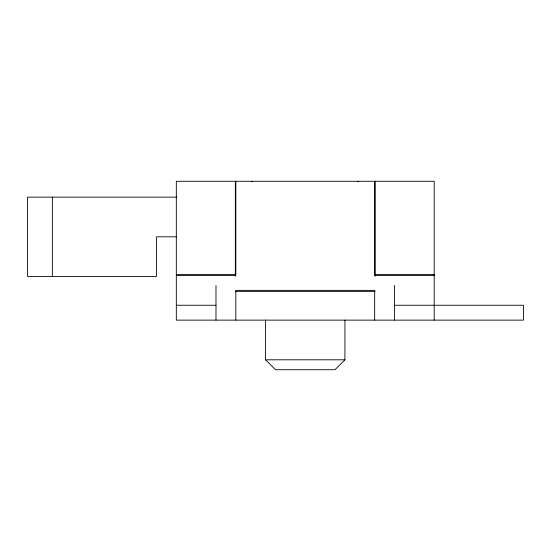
<?xml version="1.0" encoding="UTF-8"?>
<svg xmlns="http://www.w3.org/2000/svg" width="551" height="551" viewBox="0 0 551 551"><rect width="100%" height="100%" fill="white"/><g stroke="black" fill="none" stroke-linecap="round" stroke-linejoin="round"><path stroke-width="0.83" d="M344.926 320.131L344.926 359.803L335.008 369.721L275.5 369.721L265.582 359.803L265.582 320.131M251.697 181.548L252.689 181.279M176.823 197.148L27.55 197.148L27.55 276.492L156.484 276.492L156.484 236.82L176.32 236.82M176.32 274.508L235.332 274.508M375.176 274.508L434.188 274.508M176.32 275.5L235.828 275.5L235.828 181.279M434.188 275.5L374.68 275.5L374.68 181.279M235.332 291.369L375.176 291.369M176.32 305.254L215.992 305.254M394.516 305.254L523.45 305.254L523.45 320.131L176.32 320.131L176.32 181.279L434.188 181.279L434.188 320.131M265.582 359.803L344.926 359.803M357.819 181.279L358.811 181.548M394.516 285.418L394.516 320.131M375.176 181.279L375.176 276.196M374.68 320.131L374.68 290.377L235.828 290.377L235.828 320.131M235.332 181.279L235.332 276.196M215.992 285.418L215.992 320.131M52.345 197.148L52.345 276.492"/></g></svg>
